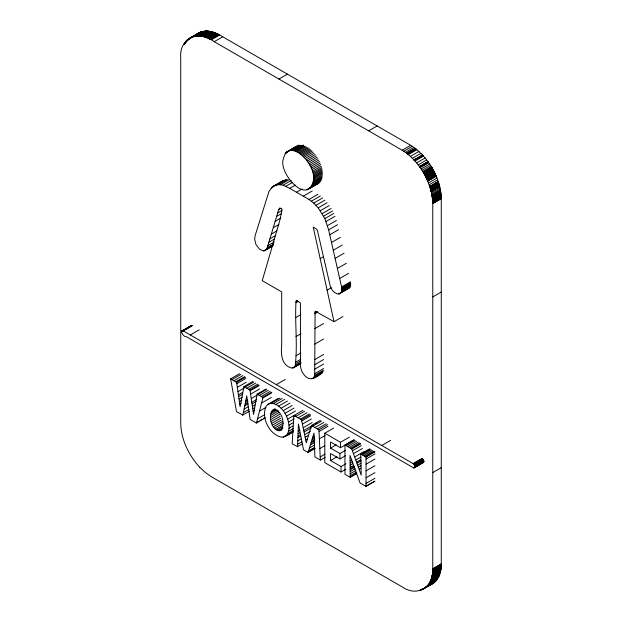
<?xml version="1.0" encoding="UTF-8"?>
<svg xmlns="http://www.w3.org/2000/svg" width="622" height="622" viewBox="0 0 622 622"><rect width="100%" height="100%" fill="white"/><g stroke="black" fill="none" stroke-linecap="round" stroke-linejoin="round"><path stroke-width="0.93" d="M282.497 180.924L272.312 186.95L268.992 191.413L255.199 235.481L254.655 239.33L255.992 244.586L259.288 248.924L263.02 250.876L264.754 250.612L266.208 249.585L267.219 247.735L278.71 209.575L279.799 207.958L282.155 209.319L279.993 219.76L262.251 280.662L281.688 291.889L281.704 344.915C280.926 353.125 281.043 364.01 290.202 367.633C291.842 368.138 294.229 368.185 295.1 366.389C297.868 345.124 294.711 323.238 295.986 301.833L296.344 300.372L300.434 302.937L300.434 362.369C300.162 366.63 301.017 371.132 303.816 374.475C309.297 381.807 315.175 378.44 321.893 373.254M312.983 378.394L314.297 376.59L314.701 373.674L315.09 311.132L334.03 321.683L342.932 316.544M313.581 179.75C317.057 165.405 288.017 134.492 282.963 160.414C279.962 174.393 307.836 206.457 313.581 179.75L322.484 174.611M281.968 429.685C271.814 434.397 265.648 412.658 275.017 408.771M199.779 467.301L205.501 472.634L211.169 476.615L402.193 586.904C417.844 597.835 434.179 586.196 432.764 568.835L432.764 203.604L432.103 195.837M430.556 584.766C438.541 581.414 441.41 571.937 441.27 563.929L441.27 198.659L432.764 203.604M441.262 563.998L432.764 568.936M320.346 420.379L311.443 425.518L306.296 442.887L301.491 419.772L294.043 415.473L293.763 416.476L292.2 443.836L297.549 446.604L298.443 424.08L303.513 449.768L308.061 452.458L315.346 448.252M414.89 466.757L414.47 465.069L413.195 463.647L183.257 330.896C178.887 330.15 184.128 337.715 186.242 336.619L413.179 467.643L414.384 467.752L414.89 466.757L423.8 461.617M353.848 439.855L344.946 444.994L344.946 474.291L350.217 477.331L349.992 455.459L360.107 483.037L366.047 486.334L374.949 481.187M344.946 444.994L351.772 448.998L361.195 475.115L360.776 453.998L369.678 448.859M334.03 321.683L313.239 227.092L316.637 229.176L317.5 230.879L330.344 286.548L332.117 289.976L334.302 292.371L336.961 293.817L339.262 293.864L340.506 293.18L341.61 291.368L341.571 286.921L328.626 229.852L324.855 218.594L318.207 207.865L313.737 203.083L308.986 199.475L289.72 188.326L283.127 185.169L278.423 184.648L273.594 186.064M441.084 567.676L432.585 572.582M285.047 436.636C291.85 430.968 288.802 419.982 285.078 413.272C281.735 407.449 271.938 398.974 266.115 406.197C262.297 414.54 265.711 424.702 271.534 431.271C273.579 433.347 275.927 435.159 278.617 436.31C283.951 439.124 288.709 434.234 293.141 431.963M239.532 373.713L230.63 378.86L236.508 411.678L242.891 415.014L246.716 395.833L250.13 419.415L256.427 423.046L265.33 417.898M440.609 570.926L432.103 575.832M266.014 389.022L257.111 394.161L253.558 414.361L249.966 390.025L243.98 386.565L240.108 406.772L236.609 382.312L230.63 378.86M256.427 423.046L262.857 397.994L262.663 397.349L257.111 394.161M308.061 452.458L314.017 433.075L314.895 456.937L320.33 460.07L325.182 457.271M431.225 579.09L439.746 574.106M430.564 580.793L439.155 575.684M439.101 575.793L430.525 580.886M196.311 34.537C204.094 28.161 215.243 31.769 222.707 36.784L410.66 145.299C426.513 155.337 437.274 172.698 440.625 191.047L432.127 195.953C428.768 177.604 418.015 160.243 402.162 150.205L214.209 41.69C199.367 29.491 178.771 37.903 180.73 58.071L180.73 423.318C181.072 439.637 188.754 455.226 199.615 467.138M426.614 586.663L435.431 581.438M195.658 35.104L196.202 34.622M280.351 430.626C286.182 424.88 281.844 408.304 272.591 410.178M189.5 38.245L198.822 32.865M188.171 39.163L199.887 32.36M187.595 39.621L200.828 32.002M187.152 40.01L201.334 31.831M186.717 40.422L190.76 38.02M192.307 37.126L201.963 31.652M186.39 40.772L188.948 39.17M193.597 36.519L202.352 31.551M186.172 41.005L188.497 39.668M194.025 36.418L202.811 31.458M185.916 41.301L187.455 40.407M185.651 41.604L187.199 40.718M195.075 36.224L203.573 31.318M185.418 41.899L187.867 40.399M184.967 42.498L186.631 41.441M195.86 36.123L204.358 31.209M184.882 42.623L186.421 41.736M196.451 36.06L205.182 31.139M184.47 43.213L186.017 42.327M196.77 36.037L205.276 31.131M197.096 36.022L205.602 31.116M197.431 36.014L205.929 31.108M197.703 36.014L206.201 31.108M197.827 36.006L206.535 31.1M183.824 44.286L185.372 43.392M198.107 36.006L206.605 31.1M183.723 44.465L185.294 43.54M198.356 36.014L206.854 31.108M198.605 36.022L207.103 31.116M198.791 36.037L207.484 31.131M199.133 36.045L207.771 31.147M199.351 36.06L207.942 31.162M199.53 36.076L208.207 31.186M199.779 36.099L208.347 31.201M200.121 36.138L208.627 31.232M200.408 36.169L208.906 31.263M200.89 36.239L209.396 31.333M202.033 36.434L210.539 31.528M203.2 36.698L211.698 31.784M204.094 36.931L212.623 32.033M204.257 36.986L212.755 32.072M204.381 37.025L212.88 32.119M204.56 37.079L213.058 32.173M204.895 37.18L213.393 32.274M205.237 37.289L213.735 32.383M205.501 37.374L213.999 32.468M205.579 37.406L214.077 32.492M205.929 37.522L214.435 32.616M206.286 37.654L214.784 32.748M215.08 32.857L206.574 37.763L215.228 32.919M206.932 37.911L215.437 33.005M207.608 38.191L216.106 33.285M208.284 38.486L216.783 33.58M208.883 38.766L217.381 33.86M209.194 38.914L217.692 34.008M209.505 39.069L218.003 34.163M209.746 39.194L218.252 34.28M209.886 39.256L218.384 34.35M210.524 39.59L219.022 34.684M211.161 39.932L219.659 35.026M214.209 41.69L222.707 36.784M278.936 79.056L287.434 74.15M286.618 152.009L298 145.424M286.206 152.351L295.108 147.212M285.809 152.724L298.801 145.136M285.444 153.136L287.869 151.729M289.487 150.796L298.832 145.4M285.07 153.603L286.688 152.67M290.808 150.423L299.711 145.284M291.726 150.4L300.628 145.26M292.721 150.47L301.623 145.33M293.778 150.641L303.489 145.035M294.867 150.928L303.769 145.789M295.986 151.325L304.889 146.186M297.122 151.838L306.032 146.691M298.288 152.46L307.19 147.321M299.322 153.098L308.224 147.958M300.325 153.805L309.235 148.666M301.312 154.567L310.222 149.428M302.276 155.391L311.179 150.252M303.209 156.262L312.112 151.123M304.205 157.28L313.115 152.141M305.278 158.486L314.18 153.346M306.296 159.745L315.198 154.606M307.26 161.059L316.17 155.92M308.178 162.428L317.08 157.28M309.025 163.827L317.928 158.688M368.652 130.853L377.15 125.947M272.312 186.95L283.935 180.24M309.826 165.281L318.728 160.142M271.169 188.038L273.594 186.639M275.212 185.698L286.361 179.291M278.423 184.648L287.325 179.501M310.565 166.766L319.467 161.627M280.506 184.641L289.409 179.501M311.225 168.267L320.128 163.127M283.127 185.169L291.228 180.497M311.816 169.775L320.719 164.636M285.848 186.227L292.324 182.487M312.33 171.291L321.232 166.152M312.726 172.691L321.636 167.551M313.014 173.865L321.916 168.725M289.72 188.326L295.388 185.061M313.239 175.031L322.142 169.892M313.418 176.181L322.32 171.042M313.535 177.317L322.437 172.177M313.589 178.428L322.499 173.281M313.48 181.08L322.383 175.933M313.278 182.316L322.18 177.177M296.515 192.221L302.183 188.948M312.983 183.474L321.893 178.335M312.609 184.54L321.512 179.4M312.143 185.535L321.045 180.396M311.56 186.491L320.462 181.352M310.899 187.339L319.801 182.199M306.864 189.749L315.766 184.61M307.361 189.617L319.063 182.93M307.843 189.453L318.246 183.544M278.71 209.575L281.136 208.176M303.311 196.148L312.213 191.008M277.669 212.973L281.719 210.64M276.627 216.378L281.486 213.571M308.986 199.475L317.889 194.336M275.118 221.393L280.786 218.12M311.412 201.147L320.314 196.008M402.162 150.205L410.66 145.299M313.737 203.083L322.647 197.944M403.81 151.224L412.308 146.318M273.221 227.738L278.889 224.472M405.427 152.336L413.925 147.422M315.992 205.299L324.894 200.16M406.881 153.401L415.379 148.495M407.006 153.502L415.512 148.596M407.363 153.774L415.861 148.868M407.713 154.054L416.211 149.148M408.397 154.614L416.896 149.7M271.324 234.09L276.992 230.816M318.207 207.865L327.118 202.725M410.434 156.386L418.94 151.48M269.886 238.864L275.554 235.59M320.322 210.695L329.232 205.555M412.425 158.283L420.923 153.377M268.836 242.269L274.504 238.996M414.011 159.924L422.509 155.018M414.096 160.017L422.595 155.111M414.182 160.111L422.68 155.197M414.283 160.212L422.781 155.306M322.227 213.618L331.129 208.479M267.81 245.682L274.286 241.942M415.006 161.02L423.504 156.114M267.219 247.735L273.696 243.995M266.939 248.435L272.607 245.169M266.605 249.057L273.081 245.317M323.634 216.106L332.537 210.967M263.666 250.876L267.709 248.536M269.334 247.603L270.951 246.67M264.132 250.806L272.685 245.845M264.443 250.72L273.027 245.83M416.616 162.902L425.121 157.988M324.855 218.594L333.757 213.455M418.171 164.846L426.676 159.94M419.43 166.517L427.928 161.611M419.516 166.642L428.014 161.728M419.601 166.758L428.107 161.852M419.702 166.89L428.2 161.984M419.834 167.077L428.333 162.171M326.052 221.463L334.955 216.324M419.967 167.271L428.465 162.365M420.239 167.652L428.737 162.746M421.148 168.997L429.654 164.091M422.043 170.366L430.541 165.452M327.475 225.646L336.385 220.507M422.804 171.586L431.303 166.68M423.053 171.999L431.551 167.093M423.294 172.411L431.8 167.505M432.01 167.854L423.504 172.768L432.041 167.924M423.629 172.978L432.08 167.987M423.745 173.173L432.243 168.267M423.854 173.367L432.352 168.461M423.963 173.561L432.461 168.655M424.048 173.717L432.547 168.811M424.142 173.88L432.64 168.974M424.274 174.129L432.78 169.223M328.626 229.852L337.528 224.705M424.694 174.891L433.2 169.985M425.106 175.653L433.604 170.747M425.471 176.353L433.969 171.447M425.534 176.469L434.032 171.563M425.72 176.85L434.226 171.944M425.914 177.231L434.413 172.317M426.086 177.589L434.591 172.683M426.202 177.814L434.7 172.908M426.311 178.04L434.809 173.134M426.42 178.257L434.918 173.351M426.513 178.46L435.011 173.554M426.614 178.662L435.112 173.756M329.761 234.782L338.663 229.642M426.7 178.848L435.198 173.942L426.731 178.918M426.809 179.074L435.268 174.074M426.933 179.346L435.431 174.44M427.05 179.618L435.548 174.712M427.174 179.89L435.672 174.984M427.306 180.178L435.804 175.272M427.438 180.473L435.936 175.567M427.555 180.745L436.053 175.832M436.084 175.909L427.617 180.893L436.115 175.987M427.726 181.15L436.224 176.244M428.472 182.961L436.971 178.055M429.164 184.788L437.67 179.875M331.518 242.494L340.421 237.347M438.246 181.538L429.771 186.507L438.285 181.64M429.825 186.693L438.331 181.787M429.872 186.841L438.37 181.935M429.934 187.028L438.432 182.122M182.005 330.896L191.148 325.633M181.803 331.137L191.506 325.57M430.144 187.681L438.642 182.775M181.694 331.37L191.677 325.586M181.678 331.433L191.879 325.633M183.031 330.795L192.05 325.703M183.257 330.896L192.167 325.757M430.346 188.342L438.844 183.436M430.525 188.948L439.023 184.042M439.062 184.182L430.603 189.228L439.101 184.322M430.649 189.391L439.148 184.485M430.782 189.858L439.28 184.952M430.906 190.316L439.404 185.41M431.023 190.76L439.521 185.854M431.054 190.884L439.56 185.978M431.093 191.016L439.591 186.11M431.132 191.148L439.63 186.242M431.163 191.288L439.661 186.382M431.194 191.428L439.692 186.522M431.24 191.638L439.723 186.654M431.528 192.882L440.026 187.976M333.291 250.207L342.201 245.068M431.785 194.118L440.29 189.212M320.19 258.635L323.432 256.769M432.01 195.3L440.508 190.394M190.316 334.97L199.219 329.823M432.041 195.464L440.539 190.557M432.072 195.627L440.57 190.721M432.096 195.782L440.594 190.876M432.111 195.891L440.617 190.985M432.158 196.163L440.625 191.047M432.189 196.373L440.656 191.257M432.22 196.591L440.687 191.467M432.274 196.98L440.718 191.685M432.329 197.368L440.773 192.074M432.383 197.765L440.835 192.462M432.461 198.395L440.959 193.489L440.881 192.859M432.531 199.024L441.029 194.118L440.959 193.489M432.585 199.662L441.091 194.756L441.029 194.118M432.601 199.833L441.091 194.803L441.208 196.466L432.702 201.373M432.617 199.957L441.115 195.044M432.624 200.074L441.122 195.168M432.64 200.268L441.138 195.362M432.655 200.463L441.153 195.557M432.671 200.657L441.169 195.751M432.679 200.898L441.185 195.992M432.694 201.139L441.192 196.233M432.718 201.551L441.216 196.645M432.725 201.73L441.223 196.824L441.262 198.62M432.733 201.909L441.231 196.995M335.165 258.371L344.067 253.224M432.749 202.438L441.247 197.532M432.764 202.966L441.262 198.06M432.764 203.526L441.262 198.581M337.451 268.432L346.361 263.293M295.986 301.833L297.604 300.9M295.986 302.735L298.412 301.328M339.721 278.485L348.623 273.346M327.141 290.14L331.184 287.799M341.571 286.921L350.474 281.782M341.742 287.924L350.645 282.785M341.836 288.88L350.738 283.733M341.851 289.774L350.754 284.635M341.773 290.606L350.676 285.467M295.986 317.414L300.846 314.608M341.61 291.368L350.513 286.229M341.346 292.06L350.248 286.913M338.562 293.996L349.883 287.519M339.262 293.864L349.408 288.033M314.748 312.889L317.181 311.49M314.716 313.815L317.951 311.949M295.986 336.603L300.846 333.804M314.709 328.673L323.611 323.533M231.944 379.614L240.846 374.475M233.903 380.75L242.813 375.61M235.722 381.799L244.625 376.66M236.609 382.312L245.519 377.173M236.819 383.688L245.721 378.549M237.355 387.35L246.258 382.211M314.701 344.137L323.611 338.998M295.963 355.792L300.823 352.985M243.98 386.565L252.89 381.426M244.982 387.141L253.885 382.001M237.977 391.619L244.454 387.879M246.833 388.214L255.735 383.074M238.444 394.822L242.494 392.482M248.753 389.325L257.663 384.186M295.901 362.074L300.76 359.275M238.685 396.455L242.728 394.115M249.966 390.025L258.876 384.886M295.707 363.761L300.558 360.954M250.192 390.81L259.094 385.671M295.396 365.363L301.064 362.09M292.527 367.929L300.768 363.116M239.042 399.036L242.285 397.17M293.079 367.859L300.364 363.652M293.607 367.719L300.892 363.512M250.682 394.099L259.584 388.96M239.392 401.594L241.818 400.195M314.701 359.594L323.611 354.454M239.711 404.051L241.336 403.118M245.915 400.762L247.54 399.822M257.726 394.503L266.628 389.356M251.342 398.492L257.01 395.219M276.316 384.621L285.218 379.482M245.581 402.512L248.007 401.112M259.343 395.437L268.253 390.297M245.239 404.113L247.665 402.714M314.709 364.694L323.611 359.555M432.764 296.935L441.27 292.021M244.889 405.731L248.124 403.865M261.24 396.533L270.15 391.393M251.91 402.255L256.769 399.448M262.663 397.349L271.565 392.21M252.159 403.896L256.202 401.555M262.857 397.994L271.76 392.855M244.174 409.043L248.225 406.702M314.709 369.188L323.611 364.049M252.509 406.322L254.934 404.922M243.404 412.611L249.072 409.338M261.551 403.072L271.27 397.458M252.82 408.677L254.437 407.744M242.572 415.177L249.36 411.274M314.701 373.674L323.603 368.535M314.6 375.354L323.502 370.214M253.107 410.986L254.725 410.046M314.297 376.59L323.199 371.443M313.799 377.57L322.701 372.43M311.917 378.845L320.82 373.705M267.421 404.642L277.972 398.515M271.036 403.289L279.939 398.15M259.491 411.119L265.959 407.379M273.291 403.561L282.194 398.422M275.81 404.51L284.713 399.371M278.547 406.15L287.45 401.011M257.5 418.863L264.785 414.656M271.822 411.049L275.056 409.175M271.231 412.246L276.09 409.447M270.827 413.747L277.303 410.007M281.058 408.226L289.961 403.087M256.668 422.385L258.285 421.452M259.91 420.519L261.528 419.586M263.145 418.645L264.762 417.712M270.609 415.512L278.703 410.831M270.586 417.486L279.496 412.347M283.235 410.621L292.146 405.482M270.772 419.508L279.675 414.369M285.078 413.272L293.988 408.133M271.145 421.483L280.048 416.343M271.705 423.38L280.615 418.241M286.579 416.11L295.481 410.971M272.452 425.153L281.354 420.013M273.361 426.762L282.264 421.623M287.722 419.088L302.945 410.326M293.763 416.476L295.38 415.543M274.426 428.177L283.337 423.038M295.683 416.413L304.586 411.274M275.655 429.359L282.94 425.153M288.507 422.12L294.175 418.847M276.736 430.105L282.442 426.855M298.125 417.828L307.027 412.681M278.127 430.719L282.979 427.913M288.919 425.16L293.778 422.354M279.317 430.875L281.75 429.475M300.387 419.135L309.289 413.995M301.491 419.772L310.401 414.633M288.95 428.333L293.001 425.992M301.763 420.946L310.666 415.807M288.561 431.326L293.421 428.527M302.455 424.072L311.358 418.925M287.761 433.713L293.428 430.447M283.189 437.157L285.615 435.758M286.579 435.486L293.055 431.746M303.264 427.711L312.166 422.571M298.21 431.147L299.827 430.214M298.117 433.775L299.734 432.842M303.863 430.44L313.605 424.795M315.23 423.862L316.847 422.929M312.679 426.226L321.582 421.086M304.197 431.979L311.482 427.773M298.024 436.03L300.449 434.63M314.965 427.547L323.868 422.408M297.954 437.6L300.379 436.201M304.726 434.584L310.386 431.31M317.337 428.916L326.239 423.776M297.806 440.811L301.048 438.945M305.215 437.204L308.458 435.338M311.443 425.518L318.837 429.786L327.74 424.639M320.33 460.07L319.047 431.474L327.95 426.334M297.65 444.279L301.701 441.947M305.674 439.808L307.291 438.868M312.874 437.282L314.491 436.349M297.324 446.79L302.401 443.805M312.221 439.474L314.646 438.067M345.871 469.213L341.012 472.02L324.793 462.651L324.793 433.223L333.695 428.084M311.56 441.558L314.802 439.692M311.086 442.981L314.328 441.115M319.374 438.79L325.042 435.517M310.471 444.901L314.522 442.569M309.499 447.941L314.359 445.142M308.566 450.872L314.227 447.607M307.657 452.28L314.133 448.54M319.817 448.563L324.668 445.756M324.793 433.223L340.483 442.281L349.393 437.142M354.12 439.871L340.483 447.739L330.539 442.001L330.539 448.112L336.207 444.839M320.19 456.937L325.049 454.13M346.236 445.601L355.139 440.462M347.706 446.456L356.616 441.309M349.307 447.373L358.21 442.234M330.539 448.112L339.915 453.524L345.583 450.258M350.699 448.182L359.602 443.043M345.583 455.669L339.915 458.943L330.539 453.524L330.539 460.513L337.015 456.773M351.554 448.672L360.457 443.533M351.772 448.998L360.674 443.859M352.449 450.756L361.351 445.616M353.537 453.617L362.447 448.478M354.797 456.906L363.699 451.766M360.752 454.324L362.369 453.391M363.987 452.458L368.846 449.652M361.304 454.301L370.207 449.162M350.163 460.902L351.78 459.969M330.539 460.513L341.012 466.562L345.871 463.755M362.315 454.884L371.217 449.745M350.202 462.978L352.627 461.578M355.955 459.938L360.814 457.131M363.559 455.607L372.461 450.46M381.737 445.484L390.639 440.345M364.764 456.299L373.674 451.16M350.225 465.124L352.658 463.717M356.764 462.037L360.807 459.697M365.682 456.828L374.584 451.689M360.776 453.998L366.047 457.038L374.949 451.899M357.152 463.063L361.203 460.731M350.24 467.34L353.475 465.466M366.047 459.059L374.949 453.92M350.24 468.638L354.291 466.306M357.875 465.023L361.11 463.157M350.24 469.766L354.291 467.433M350.24 471.6L355.1 468.794M358.575 467.036L361.009 465.637M366.047 464.152L374.949 459.013M350.24 473.707L355.908 470.434M359.259 469.074L360.884 468.141M350.24 475.651L355.908 472.378M350.24 476.988L356.717 473.249M350.217 477.331L356.694 473.591M366.047 470.87L374.949 465.73M366.047 477.774L374.949 472.634M366.047 483.411L374.949 478.264M365.806 486.326L374.708 481.187M413.195 463.647L422.097 458.507M413.311 463.724L422.214 458.577M413.428 463.802L422.424 458.733M413.552 463.903L422.493 458.803M413.63 463.981L422.602 458.904M413.77 464.105L422.672 458.966M413.84 464.175L422.781 459.083M413.925 464.276L422.874 459.192M414.027 464.393L422.983 459.324M414.128 464.525L423.03 459.386M414.166 464.58L423.108 459.502M414.244 464.704L423.193 459.619M414.33 464.828L423.271 459.751L414.392 464.929M414.47 465.069L423.372 459.93M414.547 465.217L423.45 460.078M414.633 465.419L423.512 460.226M414.68 465.551L423.59 460.412M414.734 465.691L423.636 460.544M414.781 465.847L423.675 460.669M414.804 465.925L423.706 460.785M414.843 466.135L423.722 460.871M414.866 466.236L423.745 460.995M414.882 466.368L423.784 461.229M414.89 466.508L423.8 461.368M414.897 466.64L423.8 461.501M413.389 467.744L423.784 461.734M413.529 467.798L423.761 461.889M413.739 467.853L423.706 462.06M413.925 467.868L423.629 462.247M414.26 467.806L423.419 462.527M432.764 472.58L441.27 467.674M432.764 568.866L441.27 563.929M432.764 569.449L441.262 564.543M432.749 569.962L441.247 565.056M432.733 570.483L441.231 565.577M432.725 570.646L441.223 565.74M432.718 570.817L441.216 565.911M432.702 570.98L441.208 566.074M432.694 571.206L441.192 566.3M432.679 571.431L441.185 566.525M432.671 571.657L441.169 566.751M432.655 571.836L441.153 566.93M432.64 572.007L441.138 567.101M432.624 572.186L441.122 567.28M432.601 572.403L441.115 567.388M432.531 573.119L441.029 568.213M432.461 573.671L440.959 568.765M432.383 574.246L440.881 569.34M432.329 574.557L440.835 569.643M432.274 574.876L440.78 569.97M432.22 575.202L440.718 570.288M432.189 575.381L440.687 570.475M432.158 575.56L440.656 570.654M432.072 575.995L440.594 570.973M432.041 576.127L440.539 571.214M432.002 576.26L440.508 571.354M431.792 577.162L440.29 572.256M431.536 578.102L440.034 573.196M431.194 579.183L439.723 574.184M431.132 579.393L439.661 574.378M431.062 579.572L439.591 574.572M431.023 579.657L439.521 574.751M430.906 579.961L439.412 575.055M430.782 580.279L439.28 575.366M430.346 581.29L438.844 576.376M430.144 581.71L438.65 576.804M429.934 582.122L438.44 577.216M429.833 582.347L438.378 577.34M429.748 582.503L438.285 577.527M429.18 583.467L437.678 578.561M428.488 584.493L436.986 579.587M427.586 585.629L436.24 580.536M427.306 585.94L436.053 580.769M419.43 590.511L421.926 589.135M427.05 586.212L435.672 581.173M419.967 590.379L423.341 588.521M424.608 587.704L426.148 586.81M426.202 587.036L435.112 581.749M421.164 590.014L434.591 582.223M422.058 589.679L434.032 582.697M422.804 589.337L433.2 583.312M428.752 585.395L429.67 585.108M318.837 429.786L319.047 431.474M366.047 457.038L366.047 486.334M341.012 466.562L341.012 472.02M340.483 442.281L340.483 447.739M339.915 453.524L339.915 458.943M415.224 148.378L406.726 153.292L415.224 148.378M422.937 155.477L414.431 160.383L422.937 155.477"/></g></svg>
